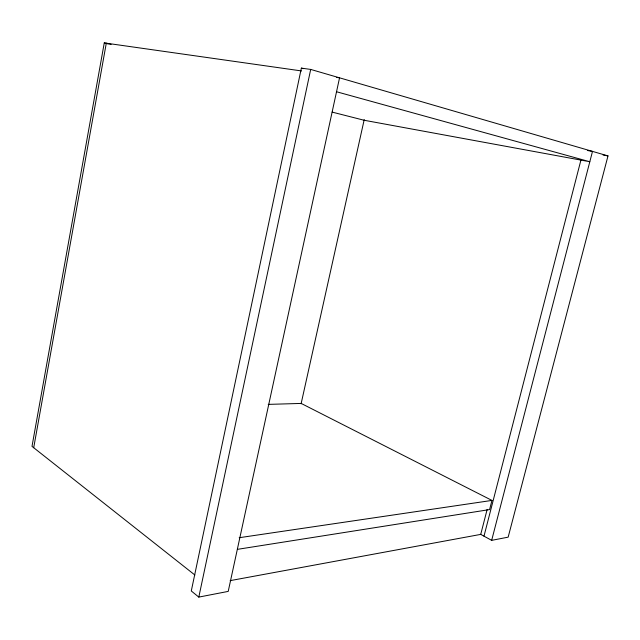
<?xml version="1.0" encoding="UTF-8"?>
<svg xmlns="http://www.w3.org/2000/svg" width="640" height="640" viewBox="0 0 640 640"><rect width="100%" height="100%" fill="white"/><g stroke="black" fill="none" stroke-linecap="round" stroke-linejoin="round"><path stroke-width="0.96" d="M301.552 70.944L104.264 42.904L32 446.376L194.872 575.016M33.704 447.728L106.296 43.192L111.12 44.464M480.48 534.256L491.664 540.352L508.16 537.152L608 155.904L310.688 69.424L301.36 68.128L191.288 590.976L198.808 597.096L228.216 591.4L339.552 77.824L336.592 77.4M198.808 597.096L310.688 69.424M301.104 403.792L364.224 119.592M487.152 509.4L480.728 534.392L230.168 580.632M268.224 404.384L301.184 403.432L491.952 500.416L489.592 509.576L237.6 549.32M483.984 536.168L581.072 159.512M491.664 540.352L592.496 151.392L587.568 150.528M239.192 537.712L491.952 500.416M603.08 155.032L608 155.904M332.16 112.104L364.08 120.248L589.816 161.736L336.536 91.752M104.264 42.904L108.128 43.92M301.36 68.128L303.216 68.664"/></g></svg>
